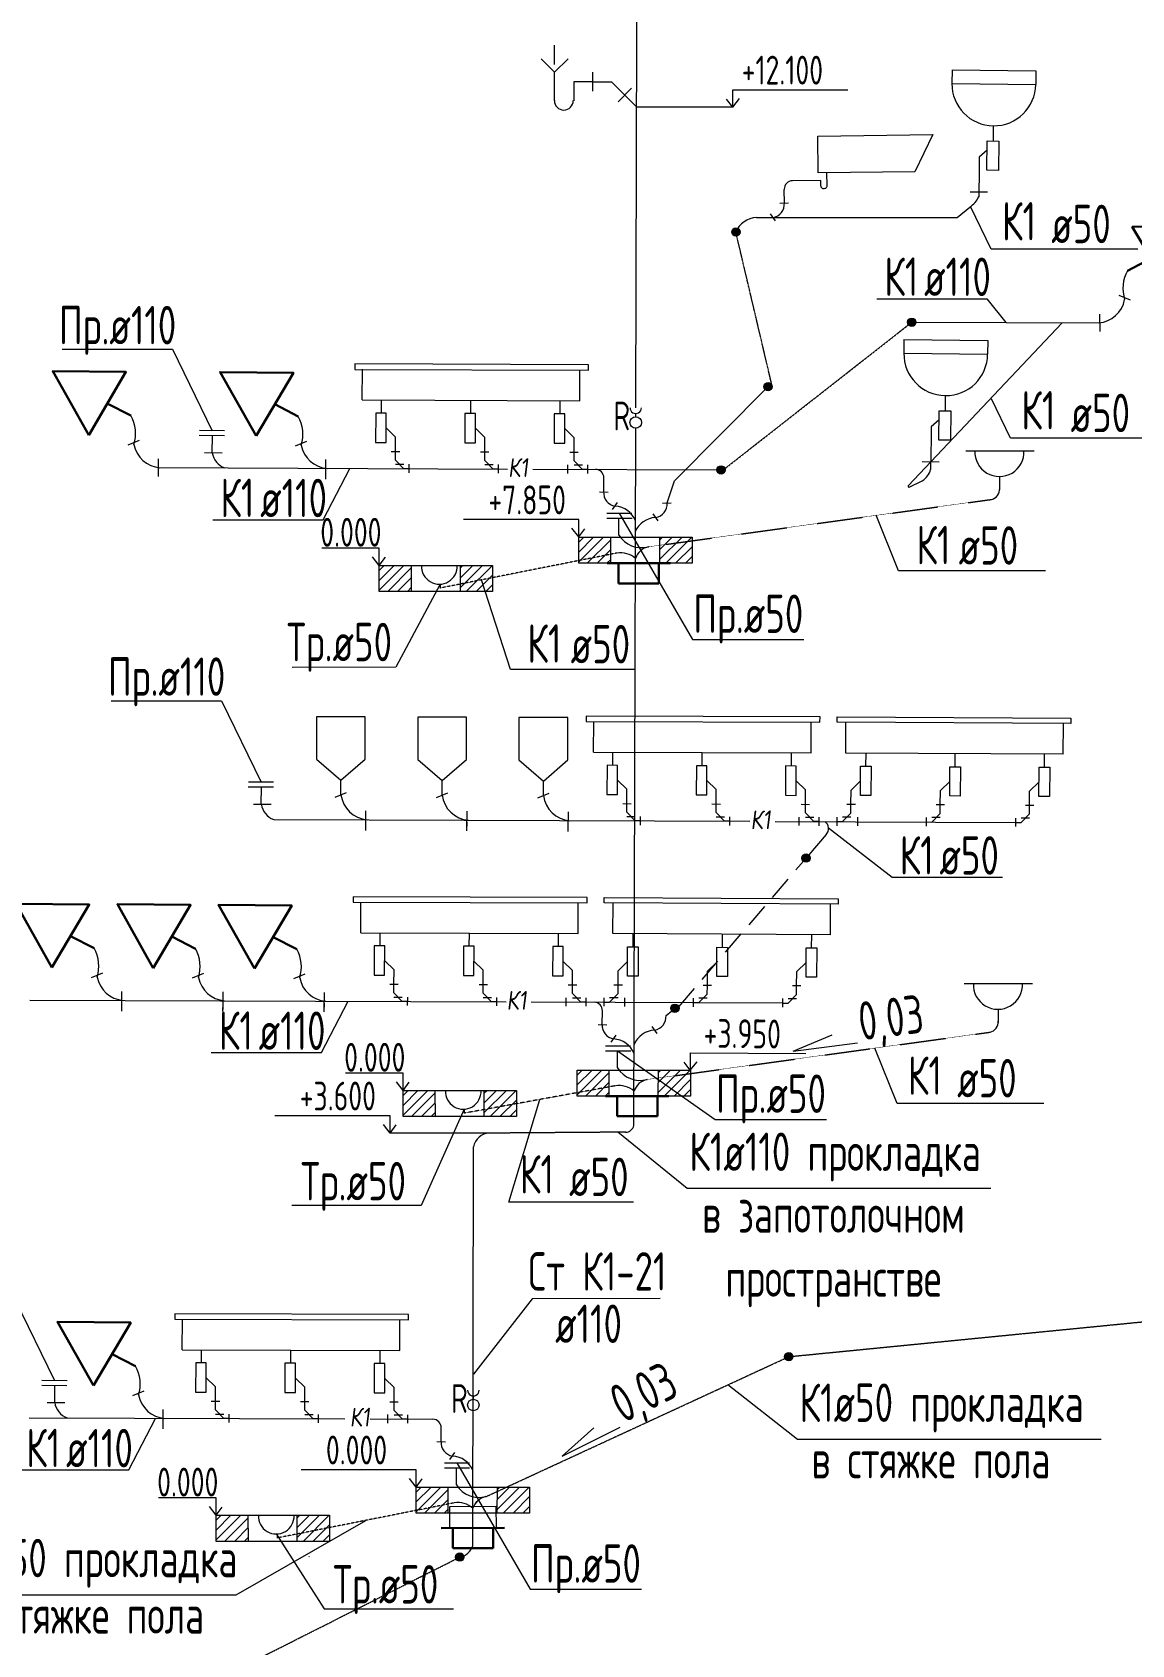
# Model space of a CAD drawing. Header units: millimetres. Extents: x -8689834 to 9419935, y -284943 to 166066.
# Drawn here: x -83228 to -77506, y -124420 to -116027 of the extents above; entities that cross this region are included whole.
import ezdxf

# ---------------------------------------------------------------- set-up
doc = ezdxf.new("R2010")
doc.units = ezdxf.units.MM
doc.header["$MEASUREMENT"] = 0
doc.linetypes.add('01_base$0$DASHED2', pattern=[0.375, 0.25, -0.125])
doc.layers.get('0').update_dxf_attribs({"color": 250, "lineweight": 9})
for name, color, linetype, lineweight in [('__Text VK', 7, 'Continuous', 30), ('_ВК-Text К1', 7, 'Continuous', 30), ('_ВК-К1', 14, 'Continuous', 40), ('_ВК-К3', 30, 'Continuous', 40), ('_ВК-переход на SML', 3, 'Continuous', 30), ('_ВК-противопожарные муфты', 1, 'Continuous', 30), ('_Санпр', 7, 'Continuous', 30), ('_Сантехника', 7, 'Continuous', 30), ('ВК_канализация', 32, 'Continuous', 30)]:
    doc.layers.add(name, color=color, linetype=linetype, lineweight=lineweight)
doc.layers.add('PDF __ВК-К1', color=7, linetype='Continuous', true_color=0xb80000)
for name, color, linetype in [('PDF __К14', 3, 'Continuous'), ('PDF __Сантехника', 7, 'Continuous'), ('PDF _TEKSTBK', 7, 'Continuous')]:
    doc.layers.add(name, color=color, linetype=linetype)
doc.styles.add('ISOCPEUR', font='isocpeur.ttf', dxfattribs={"width": 0.7})
doc.styles.add('RomanS', font='isocpeur.ttf')

# ---------------------------------------------------------------- blocks, each defined once
blk = doc.blocks.new('Протв_муфта')
at = {"layer": '_ВК-противопожарные муфты', "ltscale": 200, "transparency": 33554687}
for p, q in [((-205635, 240869), (-206106, 240869)), ((-206021, 240719), (-206021, 240869)), ((-205721, 240869), (-205721, 240719)), ((-205721, 240719), (-206021, 240719))]:
    blk.add_line(p, q, dxfattribs=at)
blk = doc.blocks.new('Унитаз')
at = {"layer": '_Сантехника', "lineweight": 30}
blk.add_line((-161311, 33424), (-161137, 33336), dxfattribs=at)
blk.add_lwpolyline([(-161446, 33191), (-161714, 33657), (-161176, 33657)], close=True, dxfattribs=at)

msp = doc.modelspace()

# ---------------------------------------------------------------- hatches: boundary and pattern name
at = {"ltscale": 500, "transparency": 33554636}
h = msp.add_hatch(color=7, dxfattribs=at)
h.dxf.hatch_style = 1
h.paths.add_polyline_path([(-79588.1, -117066.2, 1), (-79544.9, -117066.2, 1)])
h = msp.add_hatch(color=7, dxfattribs=at)
h.dxf.hatch_style = 1
h.paths.add_polyline_path([(-78672.6, -117536.1, 1), (-78629.3, -117536.1, 1)])
h = msp.add_hatch(color=7, dxfattribs=at)
h.dxf.hatch_style = 1
h.paths.add_polyline_path([(-79420.8, -117871.2, 1), (-79377.5, -117871.2, 1)])
h = msp.add_hatch(color=7, dxfattribs=at)
h.dxf.hatch_style = 1
h.paths.add_polyline_path([(-79665.5, -118304.5, 1), (-79622.2, -118304.5, 1)])
h = msp.add_hatch(color=7, dxfattribs=at)
h.dxf.hatch_style = 1
h.paths.add_polyline_path([(-79222.9, -120325.3, 1), (-79179.6, -120325.3, 1)])
h = msp.add_hatch(color=7, dxfattribs=at)
h.dxf.hatch_style = 1
h.paths.add_polyline_path([(-79905.4, -121106.6, 1), (-79862.2, -121106.6, 1)])
h = msp.add_hatch(color=7, dxfattribs=at)
h.dxf.hatch_style = 1
h.paths.add_polyline_path([(-79312.4, -122915.9, 1), (-79270.1, -122924.9, 1)])
h = msp.add_hatch(color=7, dxfattribs=at)
h.dxf.hatch_style = 1
h.paths.add_polyline_path([(-81024.5, -123959.2, 1), (-80982.2, -123968.2, 1)])
at = {"layer": '_ВК-К3', "lineweight": 13}
h = msp.add_hatch(dxfattribs=at)
h.set_pattern_fill('ANSI31', scale=11.388071, angle=180)
h.set_pattern_definition([(225, (-133962.984, -139023.15), (25.566948, -25.566948), [])])
h.paths.add_polyline_path([(-80384.2, -118790.8), (-80217.5, -118790.8), (-80217.5, -118655.2), (-80384.2, -118655.2)])
h.paths.add_polyline_path([(-79961.6, -118790.8), (-79794.2, -118790.8), (-79794.2, -118655.2), (-79961.6, -118655.2)])
h = msp.add_hatch(dxfattribs=at)
h.set_pattern_fill('ANSI31', scale=11.388071, angle=180)
h.set_pattern_definition([(225, (-135001.126, -139170.137), (25.566948, -25.566948), [])])
h.paths.add_polyline_path([(-81422.3, -118937.8), (-81255.6, -118937.8), (-81255.6, -118802.2), (-81422.3, -118802.2)])
h.paths.add_polyline_path([(-80999.7, -118937.8), (-80832.4, -118937.8), (-80832.4, -118802.2), (-80999.7, -118802.2)])
h = msp.add_hatch(dxfattribs=at)
h.set_pattern_fill('ANSI31', scale=11.388071, angle=180)
h.set_pattern_definition([(225, (-133971.19, -141796.276), (25.566948, -25.566948), [])])
h.paths.add_polyline_path([(-80392.4, -121563.9), (-80225.7, -121563.9), (-80225.7, -121428.3), (-80392.4, -121428.3)])
h.paths.add_polyline_path([(-79969.8, -121563.9), (-79802.4, -121563.9), (-79802.4, -121428.3), (-79969.8, -121428.3)])
h = msp.add_hatch(dxfattribs=at)
h.set_pattern_fill('ANSI31', scale=11.388071, angle=180)
h.set_pattern_definition([(225, (-134876.91, -141903.036), (25.566948, -25.566948), [])])
h.paths.add_polyline_path([(-81298.1, -121670.7), (-81131.4, -121670.7), (-81131.4, -121535.1), (-81298.1, -121535.1)])
h.paths.add_polyline_path([(-80875.5, -121670.7), (-80708.2, -121670.7), (-80708.2, -121535.1), (-80875.5, -121535.1)])
h = msp.add_hatch(dxfattribs=at)
h.set_pattern_fill('ANSI31', scale=11.388071, angle=180)
h.set_pattern_definition([(225, (-134809.063, -143967.076), (25.566948, -25.566948), [])])
h.paths.add_polyline_path([(-81230.2, -123734.7), (-81063.5, -123734.7), (-81063.5, -123599.1), (-81230.2, -123599.1)])
h.paths.add_polyline_path([(-80807.7, -123734.7), (-80640.3, -123734.7), (-80640.3, -123599.1), (-80807.7, -123599.1)])
h = msp.add_hatch(dxfattribs=at)
h.set_pattern_fill('ANSI31', scale=11.388071, angle=180)
h.set_pattern_definition([(225, (-135850.105, -144114.08), (25.566948, -25.566948), [])])
h.paths.add_polyline_path([(-82271.3, -123881.7), (-82104.6, -123881.7), (-82104.6, -123746.1), (-82271.3, -123746.1)])
h.paths.add_polyline_path([(-81848.7, -123881.7), (-81681.4, -123881.7), (-81681.4, -123746.1), (-81848.7, -123746.1)])

# ---------------------------------------------------------------- linework, layer by layer
at = {"color": 244, "ltscale": 500, "true_color": 0x991b1e}
for points in [[(-80087.4, -117980.9), (-80080.6, -115352.2)], [(-80097.5, -121716.5), (-80087.9, -118087.6)], [(-80238.5, -118529.6), (-80107.6, -118530.2)], [(-80237.8, -118555.7), (-80106.9, -118556.2)], [(-80176, -118644.6), (-80175.6, -118555.9)], [(-80245.3, -121302.5), (-80114.3, -121303)], [(-80244.6, -121328.5), (-80113.6, -121329)], [(-80182.8, -121417.5), (-80182.4, -121328.8)], [(-80935.8, -123904.9), (-80932.6, -121828.8)], [(-81083.5, -123473.3), (-80952.5, -123473.8)], [(-81082.8, -123499.3), (-80951.8, -123499.8)], [(-81020.9, -123588.3), (-81020.6, -123499.6)]]:
    msp.add_lwpolyline(points, dxfattribs=at)
at = {"color": 7, "ltscale": 500}
for points in [[(-79582.5, -116416.9), (-79582.4, -116326.4), (-78983.5, -116326.6)], [(-79582.5, -116416.9), (-79614.5, -116374.2)], [(-79582.5, -116416.9), (-79547.7, -116371.8)], [(-80384.5, -118653.8), (-80384.5, -118563.3), (-80983.5, -118563.4)], [(-80384.5, -118653.8), (-80419.3, -118608.7)], [(-80384.5, -118653.8), (-80352.5, -118611.1)], [(-79802.4, -121429.7), (-79802, -121339.2), (-79203.1, -121342)], [(-79803.7, -121429.7), (-79835.3, -121386.7)], [(-79803.7, -121429.7), (-79768.5, -121385)], [(-81366.2, -121757), (-81366.2, -121666.5), (-81965.2, -121666.6)], [(-81366.2, -121757), (-81401, -121711.9)], [(-81366.2, -121757), (-81334.2, -121714.3)], [(-81230.2, -123599.1), (-81230.2, -123508.6), (-81829.2, -123508.8)], [(-81230.2, -123599.1), (-81265, -123554.1)], [(-81230.2, -123599.1), (-81198.2, -123556.5)]]:
    msp.add_lwpolyline(points, dxfattribs=at)
at = {"color": 18, "ltscale": 100, "true_color": 0x000000}
for points in [[(-79582.5, -116416.9), (-80081.9, -116416.8)], [(-80173.1, -118529.9), (-79792.4, -119187), (-79212.1, -119187)], [(-80182.4, -121328.8), (-79674.4, -121685.2), (-79094.1, -121685.2)], [(-80848.4, -121757), (-81366.2, -121757)], [(-81018, -123473.6), (-80637.4, -124130.6), (-80057, -124130.6)]]:
    msp.add_lwpolyline(points, dxfattribs=at)
at = {"color": 244, "ltscale": 500, "true_color": 0x991b1e, "elevation": 0}
for points in [[(-79459.8, -116990.8), (-78414.3, -116990.8)], [(-77869.2, -117539), (-78669.1, -118388.2)], [(-79886, -118361.3), (-79399.2, -117871.2)], [(-82228.1, -118127.4), (-82359.1, -118125.8)], [(-82227, -118101.4), (-82357.9, -118099.9)], [(-82291.3, -118215.4), (-82290.3, -118126.7)], [(-82239.1, -118217.1), (-82331.2, -118216.4)], [(-81971.8, -119930.8), (-82102.7, -119929.3)], [(-81972.9, -119956.8), (-82103.8, -119955.3)], [(-82036.1, -120044.8), (-82035.1, -119956.1)], [(-81983.9, -120046.5), (-82076, -120045.8)], [(-79096.8, -120203.1), (-79187.2, -120308.8)], [(-83046.9, -123045.4), (-83177.8, -123043.9)], [(-83048, -123071.4), (-83179, -123069.9)], [(-83111.2, -123159.4), (-83110.2, -123070.7)], [(-83059, -123161.1), (-83151.1, -123160.4)]]:
    msp.add_lwpolyline(points, dxfattribs=at)
at = {"color": 7, "ltscale": 500, "elevation": 0}
for points in [[(-77473.9, -117155.8), (-78238, -117155.8), (-78344.1, -116937.4)], [(-78833.4, -117413.5), (-78259.7, -117413.5), (-78161.1, -117537.9)], [(-83072, -117676.7), (-82498.2, -117676.7), (-82292.4, -118100.6)], [(-77373.3, -118139.5), (-78137.5, -118139.5), (-78236.9, -117934.9)], [(-82288.3, -118564.7), (-81714.6, -118564.7), (-81576, -118297.2)], [(-77955.8, -118829.2), (-78719.9, -118829.2), (-78835.7, -118541.1)], [(-81422.3, -118802.2), (-81422.3, -118711.7), (-81721.8, -118711.8)], [(-81422.3, -118802.2), (-81457, -118757.1)], [(-81422.3, -118802.2), (-81390.2, -118759.5)], [(-80090.7, -119342.8), (-80739.1, -119343.1), (-80890.1, -118877.2)], [(-82816.8, -119506.1), (-82243, -119506.1), (-82037.2, -119930)], [(-82296.3, -121337.8), (-81722.5, -121337.8), (-81583.9, -121070.4)], [(-77963.7, -121602.3), (-78727.9, -121602.3), (-78843.6, -121314.3)], [(-81298.1, -121535.1), (-81298.1, -121444.6), (-81597.6, -121444.7)], [(-81298.1, -121535.1), (-81332.8, -121490)], [(-81298.1, -121535.1), (-81266, -121492.4)], [(-80098.6, -122115.9), (-80747.1, -122116.2), (-80587.1, -121581.9)], [(-83891.9, -122620.7), (-83318.1, -122620.7), (-83112.3, -123044.7)], [(-83298.7, -123510.2), (-82724.9, -123510.2), (-82586.3, -123242.7)], [(-82271.3, -123746.1), (-82271.3, -123655.6), (-82570.8, -123655.7)], [(-82271.3, -123746.1), (-82306, -123701.1)], [(-82271.3, -123746.1), (-82239.2, -123703.5)]]:
    msp.add_lwpolyline(points, dxfattribs=at)
at = {"color": 18, "linetype": '01_base$0$DASHED2', "true_color": 0x000000, "elevation": 0}
for points in [[(-79378.7, -117864.3), (-79566.5, -117066.2)], [(-79623.3, -118297.6), (-78650.9, -117536.1)], [(-79269.7, -122918.3), (-75432.3, -122540.3)]]:
    msp.add_lwpolyline(points, dxfattribs=at)
at = {"color": 244, "linetype": '01_base$0$DASHED2', "ltscale": 0.6, "true_color": 0x991b1e}
for points in [[(-80020.7, -118704.8), (-78235.9, -118458.3), (-78235.9, -118458.3), (-78235.9, -118458.3)], [(-80028.6, -121477.9), (-78243.8, -121231.4), (-78243.8, -121231.4), (-78243.8, -121231.4)]]:
    msp.add_lwpolyline(points, dxfattribs=at)
at = {"color": 244, "linetype": '01_base$0$DASHED2', "ltscale": 0.6, "true_color": 0x991b1e, "elevation": 0}
for points in [[(-80185.5, -118737.5), (-81107.8, -118920.3), (-81107.8, -118920.3), (-81107.8, -118920.3)], [(-80193.5, -121510.6), (-80980.7, -121653.2), (-80980.7, -121653.2), (-80980.7, -121653.2)], [(-80866.9, -123648.7), (-79291.2, -122920.4), (-79291.2, -122920.4), (-79291.2, -122920.4)], [(-81031.6, -123681.4), (-81953.9, -123864.3), (-81953.9, -123864.3), (-81953.9, -123864.3)]]:
    msp.add_lwpolyline(points, dxfattribs=at)
at = {"color": 18, "ltscale": 100, "true_color": 0x000000, "elevation": 0}
for points in [[(-81104.9, -118899.2), (-81336.8, -119331.9), (-81876.3, -119333.2)], [(-80980.7, -121632.1), (-81204.3, -122134.1), (-81877.6, -122134.1)], [(-81958.4, -123843.3), (-81709.5, -124232.5), (-81036.2, -124232.5)]]:
    msp.add_lwpolyline(points, dxfattribs=at)
at = {"color": 18, "ltscale": 500, "true_color": 0x000000, "elevation": 0}
for points in [[(-79083.9, -120167.4), (-78753.6, -120425.3), (-78179.8, -120425.3)], [(-78238.8, -122044.8), (-79819.6, -122045.8), (-80181.5, -121752)], [(-77665.3, -123351.3), (-79246.2, -123352.2), (-79608.1, -123066.8)], [(-83650.4, -124160.8), (-82166.4, -124160.8), (-81492.8, -123772.8)]]:
    msp.add_lwpolyline(points, dxfattribs=at)
at = {"color": 18, "linetype": '01_base$0$DASHED2', "ltscale": 500, "true_color": 0x000000, "elevation": 0}
msp.add_lwpolyline([(-79863.3, -121099.7), (-79201.3, -120325.3)], dxfattribs=at)
at = {"color": 244, "linetype": '01_base$0$DASHED2', "true_color": 0x991b1e}
msp.add_lwpolyline([(-80137.5, -121751.7), (-80848.4, -121757)], dxfattribs=at)
at = {"color": 18, "ltscale": 500, "true_color": 0x000000}
msp.add_lwpolyline([(-79960.7, -122617), (-80626.3, -122618.8), (-80931, -123011.8)], dxfattribs=at)
at = {"color": 18, "linetype": '01_base$0$DASHED2', "true_color": 0x000000}
msp.add_lwpolyline([(-84647.9, -125802), (-81003.4, -123963.7)], dxfattribs=at)
at = {"color": 7, "ltscale": 500}
for centre in [(-79566.5, -117066.2, 0), (-78650.9, -117536.1, 0), (-79399.2, -117871.2, 0), (-79643.8, -118304.5, 0), (-79201.3, -120325.3, 0), (-79883.8, -121106.6, 0), (-79291.2, -122920.4, 0), (-81003.4, -123963.7)]:
    msp.add_circle(centre, 21.6, dxfattribs=at)
at = {"color": 244, "ltscale": 500, "true_color": 0x991b1e}
for centre, radius, start, end in [((-79453, -117113.6, 0), 123, 93.14444, 157.31688), ((-78665.5, -118390.8, 0), 4.47, 143.8945, 281.98489), ((-80201.9, -118616.5), 123, 22.46651, 86.63895), ((-79977.3, -118675), 123, 93.14444, 157.31688), ((-80057.3, -118568.5), 141, 212.65717, 284.53041), ((-80167.3, -118856.6, 0), 120.5, 49.20956, 98.68818), ((-80001.7, -118794.4), 91.6, 101.97428, 161.54253), ((-79127.6, -120171.8, 0), 43.9, 314.51746, 56.89852), ((-80209.8, -121389.6), 123, 22.46651, 86.63895), ((-79982.9, -121343.1), 123, 93.14444, 157.31688), ((-80064, -121341.4), 141, 212.65717, 284.53041), ((-80175.3, -121629.7, 0), 120.5, 49.20956, 98.68818), ((-80009.6, -121567.5), 91.6, 101.97428, 161.54253), ((-80845.4, -121845.8), 88.9, 91.98137, 168.95165), ((-80139.3, -121709.4), 42.4, 268.44585, 350.28942), ((-81048.3, -123560.4), 123, 22.46651, 86.63895), ((-80902.2, -123512.2), 141, 212.65717, 284.53041), ((-81013.4, -123800.5, 0), 120.5, 49.20956, 98.68818), ((-80847.9, -123738.3), 91.6, 101.97428, 161.54253), ((-80847.8, -123738.3), 91.6, 101.97428, 161.54253), ((-81019.3, -123877.2), 88, 280.41881, 341.63347)]:
    msp.add_arc(centre, radius, start, end, dxfattribs=at)
at = {"color": 18, "ltscale": 500, "true_color": 0x000000}
for centre in [(-78248.9, -118404.5), (-78256.9, -121177.6)]:
    msp.add_arc(centre, 55.4, 283.63063, 3.63347, dxfattribs=at)
at = {"layer": '_ВК-Text К1', "color": 7, "lineweight": 13, "ltscale": 100}
for p, q in [((-79268.9, -121330.2, 0), (-79064.9, -121245.7, 0)), ((-79268.9, -121330.2, 0), (-78934.2, -121287, 0)), ((-80470, -123437.6, 0), (-80168.2, -123286.7, 0)), ((-80470, -123437.6, 0), (-80305.2, -123290.7, 0))]:
    msp.add_line(p, q, dxfattribs=at)
at = {"layer": '_ВК-К1', "lineweight": 13}
for p, q in [((-78300.8, -116738.9, 0), (-78302.5, -116883.1, 0)), ((-79313.8, -116915.4, 0), (-79314.8, -116844.4, 0)), ((-78414.3, -116990.8, 0), (-78348.9, -116936.5, 0)), ((-78551, -118143.3, 0), (-78552.9, -118301.9, 0)), ((-80254.4, -118417.9, 0), (-80253.2, -118346.9, 0)), ((-78664.6, -118395.2, 0), (-78596.2, -118361.5, 0)), ((-80262.3, -121191, 0), (-80261.1, -121120.1, 0)), ((-79929.7, -121144.7, 0), (-79900.4, -121120.5, 0)), ((-81100.8, -123361.8, 0), (-81099.6, -123290.9, 0))]:
    msp.add_line(p, q, dxfattribs=at)
at = {"layer": '_ВК-К1', "color": 244, "lineweight": 13, "true_color": 0x991b1e}
msp.add_line((-79924.1, -118476.7, 0), (-79886, -118361.3, 0), dxfattribs=at)
at = {"layer": '_ВК-К1', "lineweight": 13, "elevation": 0, "flags": 128}
for points in [[(-79292.9, -116916.2), (-79337.5, -116917.7)], [(-79360.6, -117008.2), (-79386.2, -116971.8)], [(-80275.3, -118418.6), (-80230.7, -118420.3)], [(-80208, -118511), (-80182.2, -118474.6)], [(-79903.2, -118477.5), (-79947.7, -118479)], [(-79970.8, -118569.5), (-79996.5, -118533.1)], [(-80283.2, -121191.7), (-80238.7, -121193.4)], [(-80215.9, -121284.1), (-80190.1, -121247.7)], [(-79976.4, -121237.6), (-80002.1, -121201.1)], [(-81121.8, -123362.5), (-81077.2, -123364.2)], [(-81054.4, -123454.9), (-81028.6, -123418.5)]]:
    msp.add_lwpolyline(points, dxfattribs=at)
at = {"layer": '_ВК-К1', "lineweight": 13, "transparency": 33554687, "elevation": 0, "flags": 128}
for points in [[(-78346.7, -116857), (-78257.8, -116858.1)], [(-77513.1, -117420.4), (-77572.2, -117396.4)], [(-77670.6, -117584.5), (-77671.9, -117493.5)], [(-78650.9, -117536.1), (-77671.2, -117539.8)], [(-82729.5, -118174.9), (-82670.5, -118150.6)], [(-81858.6, -118178.9), (-81799.6, -118154.7)], [(-82571.3, -118338.3), (-82570.4, -118247.2)], [(-81700.4, -118342.3), (-81699.5, -118251.3)], [(-81359.5, -118208.9), (-81316, -118209)], [(-81337.9, -118253.5), (-81337.8, -118208.9)], [(-81266.5, -118298.4), (-81294.5, -118298.3), (-81337.9, -118253.5)], [(-80894.9, -118210.6), (-80851.3, -118210.8)], [(-80873.3, -118255.3), (-80873.1, -118210.7)], [(-80801.9, -118300.2), (-80829.9, -118300.1), (-80873.3, -118255.3)], [(-80431.3, -118212.4), (-80386.7, -118212.5)], [(-80408.6, -118257), (-80408.5, -118212.4)], [(-80337.2, -118301.9), (-80365.2, -118301.8), (-80408.6, -118257)], [(-78596.9, -118261.4), (-78508, -118262.5)], [(-82570.8, -118292.8), (-80754.6, -118300.3)], [(-81700.4, -118352.9), (-81700, -118307.4)], [(-81338, -118275.3), (-81294.5, -118275.5)], [(-81266.6, -118320.2), (-81266.5, -118275.6)], [(-80873.4, -118277.1), (-80829.8, -118277.2)], [(-80802, -118321.9), (-80801.8, -118277.3)], [(-80623.5, -118300.8), (-79643.8, -118304.5)], [(-80442.9, -118278.7), (-80443.1, -118323.3)], [(-80408.7, -118278.8), (-80365.2, -118279)], [(-80337.3, -118323.7), (-80337.2, -118279.1)], [(-81650.9, -120007.4), (-81592, -119983.2)], [(-81123.9, -120009.4), (-81065, -119985.2)], [(-80596.9, -120012.1), (-80538, -119987.9)], [(-81492.7, -120170.8), (-81491.8, -120079.8)], [(-80965.7, -120172.8), (-80964.8, -120081.8)], [(-80438.7, -120175.5), (-80437.9, -120084.5)], [(-80155.5, -120041.9), (-80111.9, -120042)], [(-80134, -120108.3), (-80090.4, -120108.5)], [(-80133.9, -120086.5), (-80133.7, -120041.9)], [(-80062.5, -120131.4), (-80090.5, -120131.3), (-80133.9, -120086.5)], [(-79690.9, -120043.6), (-79647.3, -120043.8)], [(-79669.2, -120088.3), (-79669.1, -120043.7)], [(-79597.8, -120133.2), (-79625.8, -120133.1), (-79669.2, -120088.3)], [(-79227.2, -120045.4), (-79182.6, -120045.5)], [(-79204.6, -120090), (-79204.4, -120045.5)], [(-79133.2, -120134.9), (-79161.2, -120134.8), (-79204.6, -120090)], [(-79039.4, -120134.8), (-79011.4, -120135), (-78967.6, -120090.6)], [(-78944.6, -120046.1), (-78989.2, -120045.9)], [(-78967.6, -120090.6), (-78967.4, -120046)], [(-78574.8, -120137.2), (-78546.8, -120137.4), (-78503, -120093)], [(-78481, -120048.5), (-78524.5, -120048.3)], [(-78503, -120093), (-78502.8, -120048.4)], [(-78110.1, -120139.6), (-78082.1, -120139.8), (-78038.3, -120095.4)], [(-78016.3, -120050.9), (-78059.9, -120050.7)], [(-78038.3, -120095.4), (-78038.1, -120050.8)], [(-81971.4, -120124.2), (-79493, -120133.6)], [(-81492.8, -120181.4), (-81492.3, -120135.9)], [(-80965.8, -120183.4), (-80965.4, -120137.9)], [(-80438.8, -120186.1), (-80438.4, -120140.6)], [(-80062.6, -120153.2), (-80062.4, -120108.6)], [(-79669.3, -120110.1), (-79625.8, -120110.2)], [(-79597.9, -120154.9), (-79597.8, -120110.3)], [(-79361.9, -120134.1), (-78110.1, -120139.6)], [(-79238.9, -120111.7), (-79239.1, -120156.3)], [(-79204.7, -120111.8), (-79161.1, -120112)], [(-79133.3, -120156.7), (-79133.1, -120112.1)], [(-79039.5, -120156.6), (-79039.3, -120112)], [(-78967.7, -120112.4), (-79011.3, -120112.1)], [(-78933.5, -120112.6), (-78933.8, -120157.1)], [(-78574.9, -120159), (-78574.7, -120114.4)], [(-78503.1, -120114.8), (-78546.7, -120114.5)], [(-78110.3, -120161.4), (-78110, -120116.8)], [(-78038.5, -120117.2), (-78082, -120116.9)], [(-82920.5, -120947.3), (-82861.5, -120923.1)], [(-82393.5, -120949.3), (-82334.5, -120925.1)], [(-81866.5, -120952), (-81807.6, -120927.8)], [(-82762.3, -121110.7), (-82761.4, -121019.7)], [(-81708.3, -121115.4), (-81707.4, -121024.4)], [(-81367.5, -120982), (-81323.9, -120982.1)], [(-81345.9, -121026.7), (-81345.7, -120982.1)], [(-81274.5, -121071.5), (-81302.5, -121071.4), (-81345.9, -121026.7)], [(-80902.8, -120983.7), (-80859.3, -120983.9)], [(-80881.2, -121028.4), (-80881, -120983.8)], [(-80809.8, -121073.3), (-80837.8, -121073.2), (-80881.2, -121028.4)], [(-80439.2, -120985.5), (-80394.6, -120985.7)], [(-80416.6, -121030.2), (-80416.4, -120985.6)], [(-80345.2, -121075), (-80373.2, -121074.9), (-80416.6, -121030.2)], [(-80251.4, -121074.9), (-80223.4, -121075.1), (-80179.6, -121030.7)], [(-80156.6, -120986.2), (-80201.2, -120986)], [(-80179.6, -121030.7), (-80179.4, -120986.1)], [(-79693, -120988.6), (-79736.5, -120988.4)], [(-79715, -121033.1), (-79714.7, -120988.5)], [(-79228.3, -120991), (-79271.9, -120990.8)], [(-79250.3, -121035.5), (-79250.1, -120990.9)], [(-83241, -121064.1), (-80762.6, -121073.5)], [(-82762.3, -121121.3), (-82761.9, -121075.8)], [(-81708.4, -121126), (-81707.9, -121080.5)], [(-81345.9, -121048.4), (-81302.4, -121048.6)], [(-81274.6, -121093.3), (-81274.4, -121048.7)], [(-80881.3, -121050.2), (-80837.7, -121050.4)], [(-80809.9, -121095.1), (-80809.7, -121050.5)], [(-80631.5, -121074), (-79322.1, -121078.9)], [(-80450.9, -121051.8), (-80451, -121096.4)], [(-80416.7, -121052), (-80373.1, -121052.1)], [(-80345.3, -121096.8), (-80345.1, -121052.2)], [(-80251.5, -121096.7), (-80251.3, -121052.1)], [(-80179.7, -121052.5), (-80223.3, -121052.3)], [(-80145.5, -121052.7), (-80145.7, -121097.3)], [(-79786.9, -121099.1), (-79786.6, -121054.5)], [(-79786.8, -121077.3), (-79758.8, -121077.5), (-79715, -121033.1)], [(-79715.1, -121054.9), (-79758.6, -121054.7)], [(-79322.2, -121101.5), (-79322, -121056.9)], [(-79322.1, -121079.7), (-79294.1, -121079.9), (-79250.3, -121035.5)], [(-79250.4, -121057.3), (-79294, -121057.1)], [(-82705, -123122.8), (-82646.1, -123098.6)], [(-82546.8, -123286.2), (-82545.9, -123195.2)], [(-82296.3, -123152.4), (-82252.7, -123152.6)], [(-82274.7, -123197.1), (-82274.5, -123152.5)], [(-82203.3, -123242), (-82231.3, -123241.9), (-82274.7, -123197.1)], [(-81831.7, -123154.2), (-81788.1, -123154.4)], [(-81810, -123198.9), (-81809.9, -123154.3)], [(-81738.6, -123243.7), (-81766.6, -123243.6), (-81810, -123198.9)], [(-81368, -123155.9), (-81323.4, -123156.1)], [(-81345.4, -123200.6), (-81345.2, -123156)], [(-81274, -123245.5), (-81302, -123245.4), (-81345.4, -123200.6)], [(-83243.7, -123238.1), (-81601.1, -123244.3)], [(-82546.9, -123296.8), (-82546.4, -123251.3)], [(-82274.8, -123218.9), (-82231.2, -123219.1)], [(-82203.4, -123263.8), (-82203.2, -123219.2)], [(-81810.1, -123220.7), (-81766.6, -123220.8)], [(-81738.7, -123265.5), (-81738.6, -123220.9)], [(-81470, -123244.8), (-81142.9, -123246)], [(-81379.7, -123222.3), (-81379.9, -123266.9)], [(-81345.5, -123222.4), (-81301.9, -123222.6)], [(-81274.1, -123267.3), (-81273.9, -123222.7)]]:
    msp.add_lwpolyline(points, dxfattribs=at)
at = {"layer": '_ВК-К1', "lineweight": 13, "transparency": 33554687, "flags": 128}
for points in [[(-82235.3, -121112.7), (-82234.4, -121021.7)], [(-82235.4, -121123.3), (-82234.9, -121077.8)]]:
    msp.add_lwpolyline(points, dxfattribs=at)
at = {"layer": '_ВК-К1', "lineweight": 13}
for centre, start, end in [((-79270.7, -116843.8, 0), 90.78171, 180.78171), ((-80297.2, -118346.2, 0), 359.00168, 89.00168), ((-80305.2, -121119.3, 0), 359.00168, 89.00168), ((-81143.7, -123290.1, 0), 359.00168, 89.00168)]:
    msp.add_arc(centre, 44.1, start, end, dxfattribs=at)
at = {"layer": '_ВК-К1', "lineweight": 13, "ltscale": 100}
for centre, radius, start, end in [((-79385.9, -116919.8, 0), 72.2, 279.59816, 3.52252), ((-78418.2, -116829.4, 0), 127.5, 302.90836, 335.11571), ((-77361.4, -117359.7, 0), 191, 151.21508, 197.63963), ((-77691.7, -117389.4, 0), 151, 275.21563, 349.22792), ((-82881.5, -118114.9, 0), 191, 342.61593, 29.04049), ((-82010.6, -118118.9, 0), 191, 342.61593, 29.04049), ((-82551, -118143, 0), 151, 191.02764, 265.03994), ((-81680.1, -118147, 0), 151, 191.02764, 265.03994), ((-82191.4, -118200, 0), 101.1, 188.74063, 249.58424), ((-78647.2, -118278.9, 0), 97.1, 301.69215, 346.28884), ((-80182.4, -118422.6, 0), 72.2, 176.26086, 260.18523), ((-79996.1, -118481.1, 0), 72.2, 279.59816, 3.52252), ((-81473.1, -119977.1, 0), 149.5, 186.99263, 265.24123), ((-80946.1, -119979.1, 0), 149.5, 186.99263, 265.24123), ((-80419.1, -119981.8, 0), 149.5, 186.99263, 265.24123), ((-81936.2, -120029.4, 0), 101.1, 188.74063, 249.58424), ((-83072.5, -120887.3, 0), 191, 342.61593, 29.04049), ((-82545.5, -120889.3, 0), 191, 342.61593, 29.04049), ((-82018.5, -120892, 0), 191, 342.61593, 29.04049), ((-82742, -120915.5, 0), 151, 191.02764, 265.03994), ((-82215, -120917.5), 151, 191.02764, 265.03994), ((-81688, -120920.2, 0), 151, 191.02764, 265.03994), ((-80190.3, -121195.7, 0), 72.2, 176.26086, 260.18523), ((-80001.7, -121149.2, 0), 72.2, 279.59816, 3.52252), ((-82857, -123062.8, 0), 191, 342.61593, 29.04049), ((-82526.5, -123091, 0), 151, 191.02764, 265.03994), ((-83011.3, -123144, 0), 101.1, 188.74063, 249.58424), ((-81028.8, -123366.5, 0), 72.2, 176.26086, 260.18523)]:
    msp.add_arc(centre, radius, start, end, dxfattribs=at)
at = {"layer": '_ВК-К3', "color": 7, "lineweight": 13}
for p, q in [((-80216.8, -118790.8), (-80216.8, -118655.2)), ((-79962, -118790.3), (-79961.6, -118654.7)), ((-81254.6, -118937.3, 0), (-81255, -118801.7, 0)), ((-80999.8, -118937.8, 0), (-80999.8, -118802.2, 0)), ((-80225, -121563.9), (-80225, -121428.3)), ((-79970.2, -121563.4), (-79969.8, -121427.8)), ((-81130.3, -121670.2, 0), (-81130.7, -121534.6, 0)), ((-80875.6, -121670.7, 0), (-80875.6, -121535.1, 0)), ((-81062.9, -123734.7), (-81062.9, -123599.1)), ((-80808.1, -123734.2), (-80807.7, -123598.6)), ((-82103.5, -123881.2, 0), (-82103.9, -123745.6, 0)), ((-81848.8, -123881.7, 0), (-81848.8, -123746.1, 0))]:
    msp.add_line(p, q, dxfattribs=at)
for points in [[(-79794.2, -118790.8), (-80384.2, -118790.8), (-80384.2, -118655.2), (-79794.2, -118655.2)], [(-79802.4, -121563.9), (-80392.4, -121563.9), (-80392.4, -121428.3), (-79802.4, -121428.3)], [(-80640.3, -123734.7), (-81230.2, -123734.7), (-81230.2, -123599.1), (-80640.3, -123599.1)]]:
    msp.add_lwpolyline(points, close=True, dxfattribs=at)
at = {"layer": '_ВК-К3', "color": 7, "lineweight": 13, "elevation": 0}
for points in [[(-80832.4, -118937.8), (-81422.3, -118937.8), (-81422.3, -118802.2), (-80832.4, -118802.2)], [(-80708.2, -121670.7), (-81298.1, -121670.7), (-81298.1, -121535.1), (-80708.2, -121535.1)], [(-81681.4, -123881.7), (-82271.3, -123881.7), (-82271.3, -123746.1), (-81681.4, -123746.1)]]:
    msp.add_lwpolyline(points, close=True, dxfattribs=at)
at = {"layer": '_ВК-переход на SML', "lineweight": 13}
msp.add_lwpolyline([(-80813.2, -123700.4), (-81056.9, -123701.5), (-81056.4, -123812.8), (-80812.7, -123811.7)], close=True, dxfattribs=at)
at = {"layer": '_Санпр', "lineweight": 13}
for p, q in [((-78441.4, -116222.2, 0), (-78442.2, -116292.7, 0)), ((-78441.4, -116222.2, 0), (-78005.2, -116227.4, 0)), ((-78005.2, -116227.4, 0), (-78006, -116298, 0)), ((-78442.2, -116292.7, 0), (-78006, -116298, 0)), ((-78226.7, -116513.5, 0), (-78227.7, -116592.6, 0)), ((-78258.8, -116639.8, 0), (-78300, -116676.1, 0)), ((-78300, -116676.1, 0), (-78300.8, -116738.9, 0)), ((-78691.6, -117626.6, 0), (-78692.5, -117697.1, 0)), ((-78691.6, -117626.6, 0), (-78255.4, -117631.8, 0)), ((-78255.4, -117631.8, 0), (-78256.2, -117702.4, 0)), ((-78692.5, -117697.1, 0), (-78256.2, -117702.4, 0)), ((-78477, -117917.9, 0), (-78477.9, -117997, 0)), ((-78550.3, -118080.6, 0), (-78551, -118143.3, 0)), ((-78509, -118044.2, 0), (-78550.3, -118080.6, 0))]:
    msp.add_line(p, q, dxfattribs=at)
at = {"layer": '_Санпр', "lineweight": 13, "elevation": 0}
for points in [[(-78258.2, -116592.2), (-78197.2, -116592.9), (-78199, -116745.5), (-78260, -116744.7)], [(-78508.4, -117996.6), (-78447.4, -117997.3), (-78449.2, -118149.9), (-78510.2, -118149.2)]]:
    msp.add_lwpolyline(points, close=True, dxfattribs=at)
at = {"layer": '_Санпр', "lineweight": 13}
for centre in [(-78224.1, -116295.4, 0), (-78474.3, -117699.8, 0)]:
    msp.add_arc(centre, 218.1, 179.31326, 359.31326, dxfattribs=at)
at = {"layer": '_Сантехника', "lineweight": 13, "elevation": 0}
msp.add_lwpolyline([(-79140.3, -116567.3), (-78540.9, -116559.1), (-78635, -116752.3), (-79137.7, -116759.1)], close=True, dxfattribs=at)
msp.add_lwpolyline([(-79094, -116758.5), (-79093.1, -116825.6, -1), (-79124, -116826.1), (-79124.4, -116797.7), (-79271.3, -116799.7)], format="xyb", dxfattribs=at)
for points in [[(-80332.6, -117757.4), (-81549.3, -117753.4), (-81549.4, -117781.4), (-80332.7, -117785.4), (-80332.6, -117757.4)], [(-80378.9, -117945), (-80378.3, -117785.2)], [(-81510.8, -117940.7), (-80378.9, -117945)], [(-81385.8, -118009.6), (-81440.7, -118009.4), (-81441.3, -118161.9), (-81386.3, -118162.1), (-81385.8, -118009.6)], [(-81411.9, -117941.1), (-81412.2, -118009.5)], [(-80947.3, -117942.8), (-80947.6, -118011.3)], [(-80482.7, -117944.6), (-80482.9, -118013)], [(-81337.5, -118134.3), (-81386, -118086.4)], [(-80921.1, -118011.4), (-80976.1, -118011.2), (-80976.7, -118163.6), (-80921.7, -118163.8), (-80921.1, -118011.4)], [(-80872.8, -118136), (-80921.4, -118088.1)], [(-80456.5, -118013.1), (-80511.4, -118012.9), (-80512, -118165.4), (-80457, -118165.6), (-80456.5, -118013.1)], [(-80408.2, -118137.8), (-80456.8, -118089.9)], [(-81337.8, -118208.9), (-81337.5, -118134.3)], [(-80873.1, -118210.7), (-80872.8, -118136)], [(-80408.5, -118212.4), (-80408.2, -118137.8)], [(-79128.5, -119590.4), (-80345.3, -119586.4), (-80345.4, -119614.4), (-79128.7, -119618.4), (-79128.5, -119590.4)], [(-79039.2, -119590.3), (-77822.5, -119597.2), (-77822.7, -119625.2), (-79039.4, -119618.3), (-79039.2, -119590.3)], [(-80306.7, -119773.7), (-80306.1, -119614)], [(-79174.9, -119778), (-79174.3, -119618.2)], [(-78994.5, -119778.3), (-78993.7, -119618.5)], [(-77862.7, -119784.1), (-77861.9, -119624.4)], [(-80306.7, -119773.7), (-79174.9, -119778)], [(-80181.7, -119842.6), (-80236.7, -119842.4), (-80237.3, -119994.9), (-80182.3, -119995.1), (-80181.7, -119842.6)], [(-80207.9, -119774.1), (-80208.2, -119842.5)], [(-79717.1, -119844.4), (-79772, -119844.2), (-79772.6, -119996.6), (-79717.6, -119996.8), (-79717.1, -119844.4)], [(-79743.3, -119775.8), (-79743.5, -119844.3)], [(-79252.4, -119846.1), (-79307.4, -119845.9), (-79308, -119998.4), (-79253, -119998.6), (-79252.4, -119846.1)], [(-79278.6, -119777.6), (-79278.9, -119846)], [(-77862.7, -119784.1), (-78994.5, -119778.3)], [(-78917.6, -119847.1), (-78862.7, -119847.4), (-78863.4, -119999.9), (-78918.4, -119999.6), (-78917.6, -119847.1)], [(-78890.8, -119778.8), (-78891.2, -119847.3)], [(-78453, -119849.5), (-78398, -119849.8), (-78398.8, -120002.3), (-78453.8, -120002), (-78453, -119849.5)], [(-78426.2, -119781.2), (-78426.5, -119849.7)], [(-77988.3, -119851.9), (-77933.4, -119852.2), (-77934.2, -120004.7), (-77989.1, -120004.4), (-77988.3, -119851.9)], [(-77961.5, -119783.6), (-77961.9, -119852.1)], [(-80133.4, -119967.3), (-80182, -119919.4)], [(-79668.8, -119969), (-79717.4, -119921.1)], [(-79204.1, -119970.8), (-79252.7, -119922.9)], [(-78967, -119971.3), (-78918, -119923.9)], [(-78502.4, -119973.7), (-78453.4, -119926.3)], [(-78037.7, -119976.1), (-77988.7, -119928.7)], [(-80133.7, -120041.9), (-80133.4, -119967.3)], [(-79669.1, -120043.7), (-79668.8, -119969)], [(-79204.4, -120045.5), (-79204.1, -119970.8)], [(-78967.4, -120046), (-78967, -119971.3)], [(-78502.8, -120048.4), (-78502.4, -119973.7)], [(-78038.1, -120050.8), (-78037.7, -119976.1)], [(-80340.5, -120530.5), (-81557.2, -120526.5), (-81557.3, -120554.5), (-80340.6, -120558.5), (-80340.5, -120530.5)], [(-80386.9, -120718.1), (-80386.3, -120558.4)], [(-80251.2, -120530.4), (-79034.5, -120537.3), (-79034.6, -120565.3), (-80251.3, -120558.4), (-80251.2, -120530.4)], [(-80206.5, -120718.4), (-80205.7, -120558.7)], [(-81518.7, -120713.8), (-80386.9, -120718.1)], [(-81419.9, -120714.2), (-81420.1, -120782.6)], [(-80955.2, -120715.9), (-80955.5, -120784.4)], [(-80490.6, -120717.7), (-80490.8, -120786.2)], [(-79074.7, -120724.2), (-80206.5, -120718.4)], [(-80102.8, -120718.9), (-80103.2, -120787.4)], [(-79638.2, -120721.3), (-79638.5, -120789.8)], [(-79173.5, -120723.7), (-79173.9, -120792.2)], [(-81393.7, -120782.7), (-81448.7, -120782.5), (-81449.2, -120935), (-81394.3, -120935.2), (-81393.7, -120782.7)], [(-81345.4, -120907.4), (-81394, -120859.5)], [(-80929, -120784.5), (-80984, -120784.3), (-80984.6, -120936.8), (-80929.6, -120937), (-80929, -120784.5)], [(-80880.8, -120909.1), (-80929.3, -120861.2)], [(-80464.4, -120786.3), (-80519.4, -120786), (-80519.9, -120938.5), (-80465, -120938.7), (-80464.4, -120786.3)], [(-80416.1, -120910.9), (-80464.7, -120863)], [(-80129.6, -120787.2), (-80074.6, -120787.5), (-80075.4, -120940), (-80130.4, -120939.7), (-80129.6, -120787.2)], [(-79665, -120789.6), (-79610, -120789.9), (-79610.8, -120942.4), (-79665.7, -120942.1), (-79665, -120789.6)], [(-79200.3, -120792), (-79145.3, -120792.3), (-79146.1, -120944.8), (-79201.1, -120944.5), (-79200.3, -120792)], [(-81345.7, -120982.1), (-81345.4, -120907.4)], [(-80881, -120983.8), (-80880.8, -120909.1)], [(-80416.4, -120985.6), (-80416.1, -120910.9)], [(-80179.4, -120986.1), (-80179, -120911.4)], [(-80179, -120911.4), (-80130, -120864)], [(-79714.7, -120988.5), (-79714.3, -120913.8)], [(-79714.3, -120913.8), (-79665.4, -120866.4)], [(-79250.1, -120990.9), (-79249.7, -120916.2)], [(-79249.7, -120916.2), (-79200.7, -120868.8)], [(-81269.3, -122701), (-82486.1, -122697), (-82486.2, -122725), (-81269.5, -122729), (-81269.3, -122701)], [(-81315.7, -122888.6), (-81315.1, -122728.8)], [(-82447.5, -122884.3), (-81315.7, -122888.6)], [(-82322.5, -122953.2), (-82377.5, -122953), (-82378.1, -123105.5), (-82323.1, -123105.7), (-82322.5, -122953.2)], [(-82348.7, -122884.6), (-82349, -122953.1)], [(-81857.9, -122955), (-81912.8, -122954.7), (-81913.4, -123107.2), (-81858.4, -123107.4), (-81857.9, -122955)], [(-81884.1, -122886.4), (-81884.3, -122954.9)], [(-81393.2, -122956.7), (-81448.2, -122956.5), (-81448.8, -123109), (-81393.8, -123109.2), (-81393.2, -122956.7)], [(-81419.4, -122888.2), (-81419.7, -122956.6)], [(-82274.2, -123077.8), (-82322.8, -123029.9)], [(-81809.6, -123079.6), (-81858.2, -123031.7)], [(-81344.9, -123081.4), (-81393.5, -123033.5)], [(-82274.5, -123152.5), (-82274.2, -123077.8)], [(-81809.9, -123154.3), (-81809.6, -123079.6)], [(-81345.2, -123156), (-81344.9, -123081.4)]]:
    msp.add_lwpolyline(points, dxfattribs=at)
at = {"layer": '_Сантехника', "lineweight": 13}
for points in [[(-81510.8, -117940.7), (-81510.2, -117781)], [(-81518.7, -120713.8), (-81518.1, -120554.1)], [(-79074.7, -120724.2), (-79073.9, -120564.5)], [(-82447.5, -122884.3), (-82446.9, -122724.6)]]:
    msp.add_lwpolyline(points, dxfattribs=at)
at = {"layer": '_Сантехника', "lineweight": 13, "elevation": 0, "flags": 128}
for points in [[(-81621.4, -119919.9), (-81495, -119809.7), (-81495, -119589.2), (-81749.1, -119589.2), (-81749.1, -119809.7), (-81621.4, -119919.9)], [(-81094.5, -119921.9), (-80968, -119811.6), (-80968, -119591.2), (-81222.1, -119591.2), (-81222.1, -119811.6), (-81094.5, -119921.9)], [(-80567.5, -119924.6), (-80441, -119814.4), (-80441, -119593.9), (-80695.1, -119593.9), (-80695.1, -119814.4), (-80567.5, -119924.6)], [(-81621.4, -119995.3), (-81621.4, -119919.9)], [(-81094.5, -119997.3), (-81094.5, -119921.9)], [(-80567.5, -120000), (-80567.5, -119924.6)]]:
    msp.add_lwpolyline(points, dxfattribs=at)
at = {"layer": '_Сантехника', "lineweight": 13}
for centre in [(-81109.4, -118806.4, 0), (-80985.2, -121539.3, 0), (-81958.4, -123750.3, 0)]:
    msp.add_arc(centre, 93, 177.43263, 2.56737, dxfattribs=at)
at = {"layer": 'PDF __ВК-К1', "lineweight": 13}
for points in [[(-80312.1, -116234.7), (-80312.1, -116333.1)], [(-80312.1, -116284.9), (-80410.5, -116284.9)], [(-80312.1, -116284.9), (-80213.8, -116284.9), (-80081.9, -116416.8)], [(-80109.1, -116318.4), (-80178.2, -116389.6)]]:
    msp.add_lwpolyline(points, dxfattribs=at)
at = {"layer": 'PDF __К14', "lineweight": 13}
msp.add_lwpolyline([(-80510.9, -116194.9), (-80510.9, -116094.5)], dxfattribs=at)
at = {"layer": 'PDF __Сантехника', "color": 18, "lineweight": 13, "true_color": 0x000000}
for points in [[(-78370.3, -118204.7), (-78014.4, -118204.7)], [(-78193.7, -118339.1), (-78193.7, -118408)], [(-78378.2, -120977.8), (-78022.4, -120977.8)], [(-78201.6, -121112.3), (-78201.6, -121181.1)]]:
    msp.add_lwpolyline(points, dxfattribs=at)
at = {"layer": 'PDF __Сантехника', "color": 18, "lineweight": 13, "true_color": 0x000000, "elevation": 0}
for points in [[(-81104.9, -118899.2), (-81104.9, -118920.3)], [(-80980.7, -121632.1), (-80980.7, -121653.2)], [(-81953.9, -123843.2), (-81953.9, -123864.3)]]:
    msp.add_lwpolyline(points, dxfattribs=at)
at = {"layer": 'PDF __Сантехника', "color": 18, "lineweight": 13, "true_color": 0x000000}
for centre in [(-78195, -118211.3), (-78202.9, -120984.4)]:
    msp.add_arc(centre, 127.8, 177.4347, 2.5653, dxfattribs=at)
at = {"layer": 'PDF _TEKSTBK', "lineweight": 13}
for points in [[(-80510.9, -116234.7), (-80580, -116165.6)], [(-80510.9, -116383.3), (-80510.9, -116234.7), (-80439.8, -116165.6)], [(-80410.5, -116284.9), (-80410.5, -116383.3)]]:
    msp.add_lwpolyline(points, dxfattribs=at)
msp.add_arc((-80461.8, -116382.2), 49.2, 180.00001, 359.99999, dxfattribs=at)
at = {"layer": 'ВК_канализация', "color": 244, "lineweight": 13, "ltscale": 500, "true_color": 0x991b1e}
for points in [[(-80087.6, -118027.6), (-80087.5, -118010.9)], [(-80932.5, -123141.9), (-80932.4, -123125.1)], [(-81787.8, -123960.6), (-81788.2, -123963.7)]]:
    msp.add_lwpolyline(points, dxfattribs=at)
for centre in [(-80087.8, -118057.6), (-80932.7, -123171.9)]:
    msp.add_circle(centre, 30, dxfattribs=at)
for centre in [(-80087.4, -117980.9), (-80932.3, -123095.1)]:
    msp.add_arc(centre, 30, 179.67036, 359.67036, dxfattribs=at)

# ---------------------------------------------------------------- block references
at = {"layer": '_ВК-К1', "lineweight": 13, "xscale": 0.7, "yscale": 0.7, "zscale": 0.7}
for p in [(64038.1, -287399.2), (64029.8, -290172.3)]:
    msp.add_blockref('Протв_муфта', p, dxfattribs=at)
at = {"layer": '_ВК-К1', "lineweight": 13, "xscale": -0.7, "yscale": 0.7, "zscale": 0.7, "rotation": 0.2687430057207063}
msp.add_blockref('Протв_муфта', (-224251.5, -293094.7), dxfattribs=at)
at = {"layer": '_Сантехника', "lineweight": 13}
for p, xscale, yscale, zscale, rotation in [((-191316.7, -142419.9, 0), -0.7082066135345116, 0.7082066135345115, 0.7082066135345115, 0.7759143565440407), ((31184.5, -142666.5, 0), 0.7082066135345118, 0.7082066135345118, 0.7082066135345118, 359.47965045849), ((32055.4, -142670.5, 0), 0.7082066135345118, 0.7082066135345118, 0.7082066135345118, 359.47965045849), ((30993.5, -145439, 0), 0.7082066135345118, 0.7082066135345118, 0.7082066135345118, 359.47965045849), ((31520.5, -145441, 0), 0.7082066135345118, 0.7082066135345118, 0.7082066135345118, 359.47965045849), ((32047.5, -145443.7, 0), 0.7082066135345118, 0.7082066135345118, 0.7082066135345118, 359.47965045849), ((31209, -147614.5, 0), 0.7082066135345118, 0.7082066135345118, 0.7082066135345118, 359.47965045849)]:
    msp.add_blockref('Унитаз', p, dxfattribs=dict(at, xscale=xscale, yscale=yscale, zscale=zscale, rotation=rotation))

# ---------------------------------------------------------------- texts
at = {"layer": '__Text VK', "lineweight": 13, "style": 'RomanS', "oblique": 7, "width": 0.85}
for p in [(-80752.2, -118341.4, 0), (-79490.5, -120174.6, 0), (-80760.1, -121114.5, 0), (-81576.2, -123283.9, 0)]:
    msp.add_text('К1', height=98, rotation=359.78339, dxfattribs=at).set_placement(p)
at = {"layer": 'ВК_канализация', "color": 18, "ltscale": 100, "true_color": 0x000000, "style": 'ISOCPEUR'}
for s, insert, char_height, width, attachment_point, rotation in [('\\pxi-1,l1,t1,5;+12.100', (-79112.8, -116224), 150, 7500, 6, 359.94981), ('+7.850', (-80854.4, -118461.3), 150, 7500, 4, 0.09847), ('\\pxi-1,l1,t1,5;0.000', (-81729.2, -118629.4, 0), 150, 7500, 4, 0.04194), ('0,03', (-78924.9, -121199.3, 0), 200, 5891.51, 4, 7.32143), ('\\pxi-1,l1,t1,5;+3.950', (-79332.1, -121241.7), 150, 7500, 6, 359.35803), ('\\pxi-1,l1,t1,5;0.000', (-81605, -121362.3, 0), 150, 7500, 4, 0.04194), ('\\pxi-1,l1,t1,5;+3.600', (-81835.9, -121564.1), 150, 7500, 4, 0.04194), ('0,03', (-80188.3, -123200.9, 0), 200, 5891.51, 4, 26.53625), ('\\pxi-1,l1,t1,5;0.000', (-81699.9, -123406.3), 150, 7500, 4, 0.04194), ('\\pxi-1,l1,t1,5;0.000', (-82578.2, -123573.4, 0), 150, 7500, 4, 0.04194)]:
    msp.add_mtext(s, dxfattribs=dict(at, insert=insert, char_height=char_height, width=width, attachment_point=attachment_point, rotation=rotation))
at = {"layer": 'ВК_канализация', "color": 18, "ltscale": 100, "true_color": 0x000000, "char_height": 200, "attachment_point": 4, "style": 'ISOCPEUR'}
for s, insert, width in [('К1', (-78181.7, -117010.6, 0), 5891.51), ('\\pxi-1,l1,t1,5;ø50', (-77925.3, -117024.5, 0), 7500), ('К1', (-78794.3, -117299, 0), 5891.51), ('\\pxi-1,l1,t1,5;ø110', (-78587.1, -117299.7, 0), 7500), ('\\pxi-1,l1,t1,5;Пр.ø110', (-83089.5, -117578.3, 0), 5891.51), ('К1', (-78081.1, -117994.4, 0), 5891.51), ('\\pxi-1,l1,t1,5;ø50', (-77824.7, -118008.2, 0), 7500), ('К1', (-82249.2, -118450.1, 0), 5891.51), ('\\pxi-1,l1,t1,5;ø110', (-82042, -118450.9, 0), 7500), ('К1', (-78627.2, -118695.7, 0), 5891.51), ('\\pxi-1,l1,t1,5;ø50', (-78407.2, -118697.9, 0), 7500), ('\\pxi-1,l1,t1,5;Пр.ø50', (-79788.3, -119080.5), 5891.51), ('\\pxi-1,l1,t1,5;Тр.ø50', (-81903.6, -119227.8, 0), 5891.51), ('К1', (-80651.9, -119208.2, 0), 5891.51), ('\\pxi-1,l1,t1,5;ø50', (-80426.4, -119211.8, 0), 7500), ('\\pxi-1,l1,t1,5;Пр.ø110', (-82834.3, -119407.7, 0), 5891.51), ('К1', (-78714.4, -120310.7, 0), 5891.51), ('\\pxi-1,l1,t1,5;ø50', (-78507.2, -120311.5, 0), 7500), ('К1', (-82257.1, -121223.2, 0), 5891.51), ('\\pxi-1,l1,t1,5;ø110', (-82049.9, -121224, 0), 7500), ('К1', (-78671.5, -121457.2, 0), 5891.51), ('\\pxi-1,l1,t1,5;Пр.ø50', (-79670.2, -121578.7), 5891.51), ('\\pxi-1,l1,t1,5;ø50', (-78415.1, -121471, 0), 7500), ('К1ø110 прокладка ', (-79808.7, -121880.8), 7500), ('К1', (-80690.7, -121971, 0), 5891.51), ('\\pxi-1,l1,t1,5;Тр.ø50', (-81831, -122034.1, 0), 5891.51), ('\\pxi-1,l1,t1,5;ø50', (-80434.3, -121984.9, 0), 7500), ('\\pxqc;в запотолочном \\Pпространстве', (-79788.4, -122369.3), 1459.129), ('Ст К1-21', (-80647.3, -122476.7), 5891.51), ('\\pxi-1,l1,t1,5;ø110', (-80507.1, -122749.1), 7500), ('К1ø50 прокладка ', (-79235.3, -123187.2), 7500), ('К1', (-83259.5, -123395.6, 0), 5891.51), ('\\pxi-1,l1,t1,5;ø110', (-83052.3, -123396.4, 0), 7500), ('в стяжке пола', (-79172.7, -123453.8), 5891.51), ('К1ø50 прокладка ', (-83639.5, -123995.8, 0), 7500), ('\\pxi-1,l1,t1,5;Пр.ø50', (-80633.2, -124024.2), 5891.51), ('\\pxi-1,l1,t1,5;Тр.ø50', (-81662.8, -124132.5, 0), 5891.51), ('в стяжке пола', (-83576.9, -124262.4, 0), 5891.51)]:
    msp.add_mtext(s, dxfattribs=dict(at, insert=insert, width=width))
at = {"layer": 'ВК_канализация', "color": 7, "ltscale": 100, "char_height": 150, "width": 7500, "attachment_point": 4, "rotation": 0.04194, "style": 'ISOCPEUR'}
for insert in [(-80203.6, -118024), (-81048.5, -123138.2)]:
    msp.add_mtext('\\pxi-1,l1,t1,5;R', dxfattribs=dict(at, insert=insert))

doc.saveas('drawing.dxf')
